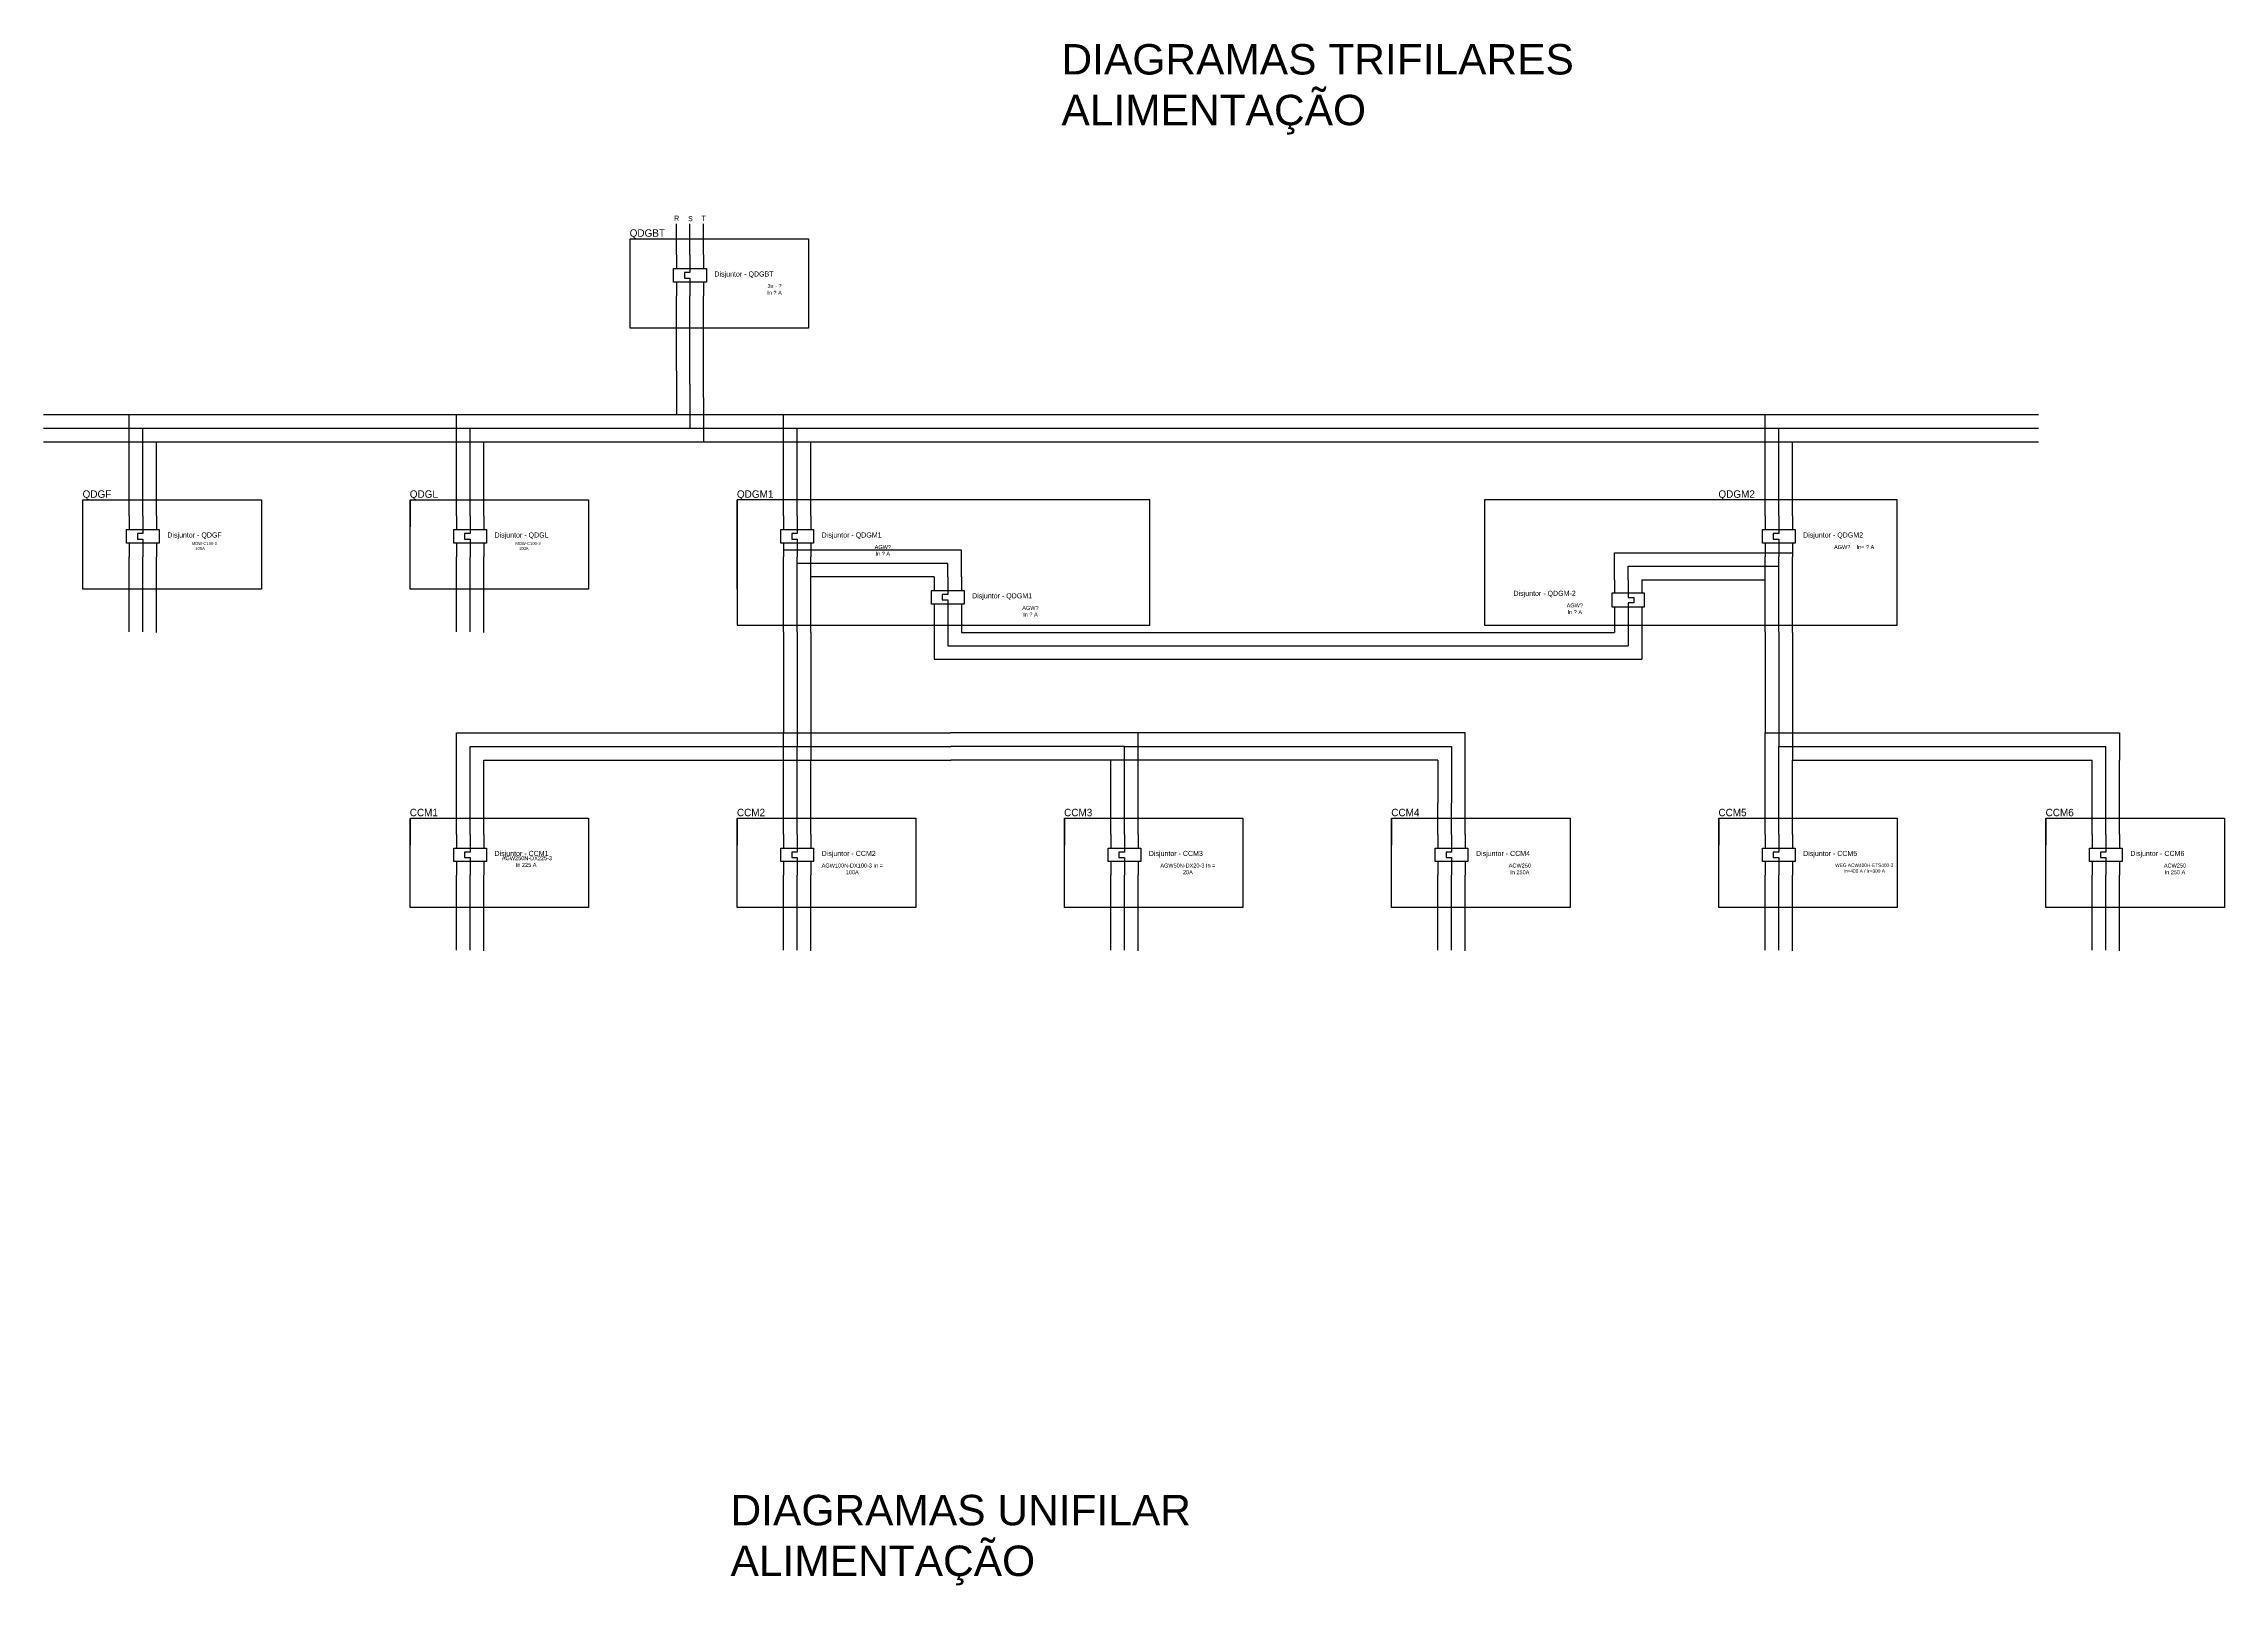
# Model space of a CAD drawing. Extents: x -543 to 641, y -146 to 322.
# Drawn here: x -532.7 to -348.2, y 74.6 to 205.1 of the extents above; entities that cross this region are included whole.
import ezdxf

# ---------------------------------------------------------------- set-up
doc = ezdxf.new("R2010")
doc.units = 0
doc.header["$MEASUREMENT"] = 0
doc.layers.add('_ARQ-TEXTO', color=4, linetype='Continuous')
doc.layers.add('ELET_TRIFILAR_TEXTO', color=4, linetype='Continuous')
doc.layers.add('ELET_TRIFILAR_DESENHO', color=5, linetype='Continuous', plot=False)
doc.styles.add('textstyle4', font='arial.ttf')

# ---------------------------------------------------------------- blocks, each defined once
blk = doc.blocks.new('热件触点')
at = {"ltscale": 50}
for p, q in [((-10, 30), (-10, 20)), ((-4, 17), (-4, 13)), ((0, 17), (-4, 17)), ((0, 30), (0, 20)), ((0, 20), (0, 17)), ((10, 30), (10, 20)), ((-10, 10), (-10, 0)), ((-4, 13), (0, 13)), ((0, 13), (0, 10)), ((0, 10), (0, 0)), ((10, 10), (10, 0))]:
    blk.add_line(p, q, dxfattribs=at)
blk.add_lwpolyline([(-12, 20), (12, 20), (12, 10), (-12, 10)], close=True)

msp = doc.modelspace()

# ---------------------------------------------------------------- linework, layer by layer
at = {"layer": 'ELET_TRIFILAR_DESENHO'}
for p, q in [((-483.073, 188.534), (-467.973, 188.534)), ((-483.073, 180.984), (-483.073, 188.534)), ((-479.151, 187.17), (-479.151, 189.808)), ((-477.998, 187.17), (-477.998, 189.808)), ((-476.846, 187.17), (-476.846, 189.808)), ((-467.973, 188.534), (-467.973, 180.984)), ((-476.846, 175.069), (-476.846, 183.713)), ((-467.973, 180.984), (-483.073, 180.984)), ((-479.151, 177.374), (-479.151, 173.671)), ((-477.998, 176.222), (-477.998, 172.518)), ((-525.445, 167.723), (-525.445, 173.671)), ((-497.76, 167.723), (-497.76, 173.671)), ((-476.846, 175.069), (-476.846, 171.366)), ((-470.075, 167.723), (-470.075, 173.671)), ((-387.02, 167.723), (-387.02, 173.671)), ((-524.293, 167.723), (-524.293, 172.518)), ((-496.608, 167.723), (-496.608, 172.518)), ((-468.923, 167.723), (-468.923, 172.518)), ((-385.868, 167.723), (-385.868, 172.518)), ((-523.14, 165.085), (-523.14, 171.366)), ((-495.455, 165.085), (-495.455, 171.366)), ((-467.77, 165.085), (-467.77, 171.366)), ((-384.715, 165.085), (-384.715, 171.366)), ((-529.368, 166.449), (-514.267, 166.449)), ((-529.368, 158.899), (-529.368, 166.449)), ((-525.445, 165.085), (-525.445, 167.723)), ((-524.293, 165.085), (-524.293, 167.723)), ((-514.267, 166.449), (-514.267, 158.899)), ((-501.683, 166.449), (-501.683, 164.172)), ((-501.683, 166.449), (-486.582, 166.449)), ((-501.683, 158.899), (-501.683, 166.449)), ((-497.76, 165.085), (-497.76, 167.723)), ((-496.608, 165.085), (-496.608, 167.723)), ((-486.582, 166.449), (-486.582, 158.899)), ((-473.998, 158.899), (-473.998, 166.449)), ((-454.182, 166.449), (-473.998, 166.449)), ((-473.998, 166.449), (-473.998, 155.847)), ((-470.075, 165.085), (-470.075, 167.723)), ((-468.923, 165.085), (-468.923, 167.723)), ((-439.081, 166.449), (-454.182, 166.449)), ((-439.081, 158.899), (-439.081, 166.449)), ((-390.943, 166.449), (-410.759, 166.449)), ((-410.759, 166.449), (-410.759, 155.847)), ((-375.842, 166.449), (-390.943, 166.449)), ((-387.02, 165.085), (-387.02, 167.723)), ((-385.868, 165.085), (-385.868, 167.723)), ((-375.842, 158.899), (-375.842, 166.449)), ((-523.14, 155.225), (-523.14, 161.628)), ((-495.455, 155.225), (-495.455, 161.628)), ((-455.036, 162.204), (-470.075, 162.204)), ((-456.188, 161.071), (-468.923, 161.071)), ((-467.77, 155.225), (-467.77, 161.628)), ((-456.188, 159.939), (-456.188, 161.071)), ((-455.036, 161.071), (-455.036, 162.204)), ((-455.036, 159.939), (-455.036, 161.071)), ((-399.754, 160.823), (-399.754, 161.956)), ((-399.754, 161.956), (-384.715, 161.956)), ((-399.754, 159.691), (-399.754, 160.823)), ((-398.602, 159.691), (-398.602, 160.823)), ((-398.602, 160.823), (-385.868, 160.823)), ((-384.715, 155.225), (-384.715, 161.628)), ((-514.267, 158.899), (-529.368, 158.899)), ((-486.582, 158.899), (-501.683, 158.899)), ((-457.341, 159.939), (-467.77, 159.939)), ((-439.081, 155.847), (-439.081, 158.899)), ((-397.45, 159.691), (-387.02, 159.691)), ((-375.842, 155.847), (-375.842, 158.899)), ((-473.998, 155.847), (-439.081, 155.847)), ((-470.075, 155.289), (-470.075, 146.727)), ((-468.923, 155.282), (-468.923, 145.574)), ((-467.77, 155.225), (-467.77, 144.422)), ((-457.341, 156.71), (-457.341, 154.091)), ((-456.188, 156.482), (-456.188, 155.223)), ((-456.188, 155.223), (-456.188, 154.091)), ((-455.036, 156.482), (-455.036, 155.223)), ((-455.036, 155.223), (-403.928, 155.223)), ((-410.759, 155.847), (-375.842, 155.847)), ((-403.928, 155.223), (-399.754, 155.223)), ((-399.754, 156.233), (-399.754, 155.223)), ((-398.602, 156.233), (-398.602, 154.975)), ((-397.45, 156.462), (-397.45, 153.842)), ((-387.02, 155.289), (-387.02, 146.727)), ((-385.868, 155.282), (-385.868, 145.574)), ((-384.715, 155.225), (-384.715, 144.422)), ((-457.341, 154.091), (-457.341, 152.958)), ((-456.188, 154.091), (-403.928, 154.091)), ((-403.928, 154.091), (-398.602, 154.091)), ((-398.602, 154.975), (-398.602, 154.091)), ((-397.45, 153.842), (-397.45, 152.958)), ((-457.341, 152.958), (-403.928, 152.958)), ((-403.928, 152.958), (-397.45, 152.958)), ((-497.76, 140.779), (-497.76, 146.727)), ((-497.76, 146.727), (-479.797, 146.727)), ((-470.075, 140.779), (-470.075, 146.727)), ((-440.085, 146.727), (-455.953, 146.727)), ((-440.085, 144.422), (-440.085, 146.727)), ((-412.4, 146.727), (-440.085, 146.727)), ((-412.4, 140.779), (-412.4, 146.727)), ((-387.02, 140.779), (-387.02, 146.727)), ((-387.02, 146.727), (-357.03, 146.727)), ((-357.03, 146.727), (-357.03, 144.422)), ((-496.608, 140.779), (-496.608, 145.574)), ((-496.608, 145.574), (-479.797, 145.574)), ((-495.455, 138.141), (-495.455, 144.422)), ((-495.455, 144.422), (-479.797, 144.422)), ((-468.923, 140.779), (-468.923, 145.574)), ((-467.77, 138.141), (-467.77, 144.422)), ((-441.238, 145.574), (-455.921, 145.574)), ((-442.39, 144.422), (-455.921, 144.422)), ((-442.39, 140.779), (-442.39, 144.422)), ((-414.705, 144.422), (-442.39, 144.422)), ((-441.238, 140.779), (-441.238, 145.574)), ((-441.238, 145.574), (-413.553, 145.574)), ((-440.085, 138.141), (-440.085, 144.422)), ((-414.705, 144.422), (-414.705, 140.779)), ((-413.553, 145.574), (-413.553, 140.779)), ((-385.868, 140.779), (-385.868, 145.574)), ((-385.868, 145.574), (-358.183, 145.574)), ((-384.715, 138.141), (-384.715, 144.422)), ((-384.715, 144.422), (-359.335, 144.422)), ((-359.335, 140.779), (-359.335, 144.422)), ((-358.183, 140.779), (-358.183, 145.574)), ((-357.03, 138.141), (-357.03, 144.422)), ((-497.76, 138.141), (-497.76, 140.779)), ((-496.608, 138.141), (-496.608, 140.779)), ((-470.075, 138.141), (-470.075, 140.779)), ((-468.923, 138.141), (-468.923, 140.779)), ((-442.39, 138.141), (-442.39, 140.779)), ((-441.238, 138.141), (-441.238, 140.779)), ((-414.705, 138.141), (-414.705, 140.779)), ((-413.553, 138.141), (-413.553, 140.779)), ((-412.4, 138.141), (-412.4, 140.779)), ((-387.02, 138.141), (-387.02, 140.779)), ((-385.868, 138.141), (-385.868, 140.779)), ((-359.335, 138.141), (-359.335, 140.779)), ((-358.183, 138.141), (-358.183, 140.779)), ((-501.683, 139.505), (-486.582, 139.505)), ((-501.683, 131.955), (-501.683, 139.505)), ((-501.683, 139.505), (-501.683, 137.228)), ((-486.582, 139.505), (-486.582, 131.955)), ((-473.998, 139.505), (-473.998, 137.228)), ((-473.998, 139.505), (-458.897, 139.505)), ((-473.998, 131.955), (-473.998, 139.505)), ((-458.897, 139.505), (-458.897, 131.955)), ((-446.313, 139.505), (-446.313, 137.228)), ((-446.313, 139.505), (-431.212, 139.505)), ((-446.313, 131.955), (-446.313, 139.505)), ((-431.212, 139.505), (-431.212, 131.955)), ((-418.628, 139.505), (-403.527, 139.505)), ((-418.628, 131.955), (-418.628, 139.505)), ((-418.628, 139.505), (-418.628, 137.228)), ((-403.527, 139.505), (-403.527, 131.955)), ((-390.943, 139.505), (-390.943, 137.228)), ((-390.943, 139.505), (-375.842, 139.505)), ((-390.943, 131.955), (-390.943, 139.505)), ((-375.842, 139.505), (-375.842, 131.955)), ((-363.258, 139.505), (-363.258, 137.228)), ((-363.258, 139.505), (-348.157, 139.505)), ((-363.258, 131.955), (-363.258, 139.505)), ((-348.157, 139.505), (-348.157, 131.955)), ((-495.455, 128.281), (-495.455, 134.684)), ((-467.77, 128.281), (-467.77, 134.684)), ((-440.085, 128.281), (-440.085, 134.684)), ((-412.4, 128.281), (-412.4, 134.684)), ((-384.715, 128.281), (-384.715, 134.684)), ((-357.03, 128.281), (-357.03, 134.684)), ((-486.582, 131.955), (-501.683, 131.955)), ((-458.897, 131.955), (-473.998, 131.955)), ((-431.212, 131.955), (-446.313, 131.955)), ((-403.527, 131.955), (-418.628, 131.955)), ((-375.842, 131.955), (-390.943, 131.955)), ((-348.157, 131.955), (-363.258, 131.955))]:
    msp.add_line(p, q, dxfattribs=at)
at = {"layer": 'ELET_TRIFILAR_DESENHO', "linetype": 'ByBlock'}
for p, q in [((-479.151, 177.374), (-479.151, 183.713)), ((-477.998, 176.222), (-477.998, 183.713)), ((-525.445, 155.289), (-525.445, 161.628)), ((-524.293, 155.282), (-524.293, 161.628)), ((-497.76, 155.289), (-497.76, 161.628)), ((-496.608, 155.282), (-496.608, 161.628)), ((-470.075, 155.289), (-470.075, 161.628)), ((-468.923, 155.282), (-468.923, 161.628)), ((-387.02, 155.289), (-387.02, 161.628)), ((-385.868, 155.282), (-385.868, 161.628)), ((-497.76, 128.345), (-497.76, 134.684)), ((-496.608, 128.338), (-496.608, 134.684)), ((-470.075, 128.345), (-470.075, 134.684)), ((-468.923, 128.338), (-468.923, 134.684)), ((-442.39, 128.345), (-442.39, 134.684)), ((-441.238, 128.338), (-441.238, 134.684)), ((-414.705, 128.345), (-414.705, 134.684)), ((-413.553, 128.338), (-413.553, 134.684)), ((-387.02, 128.345), (-387.02, 134.684)), ((-385.868, 128.338), (-385.868, 134.684)), ((-359.335, 128.345), (-359.335, 134.684)), ((-358.183, 128.338), (-358.183, 134.684))]:
    msp.add_line(p, q, dxfattribs=at)
at = {"layer": 'ELET_TRIFILAR_DESENHO', "ltscale": 50}
for p, q in [((-532.696, 173.671), (-363.888, 173.671)), ((-532.696, 172.518), (-363.888, 172.518)), ((-532.696, 171.366), (-363.888, 171.366)), ((-479.797, 146.727), (-455.953, 146.727)), ((-479.797, 145.574), (-455.921, 145.574)), ((-479.797, 144.422), (-455.921, 144.422))]:
    msp.add_line(p, q, dxfattribs=at)

# ---------------------------------------------------------------- block references
at = {"layer": 'ELET_TRIFILAR_DESENHO', "ltscale": 50, "yscale": 0.1152425082292193, "zscale": 0.1152425082292193}
for p, xscale in [((-477.998, 183.713), 0.1152425082292193), ((-524.293, 161.628), 0.1152425082292193), ((-496.608, 161.628), 0.1152425082292193), ((-468.923, 161.628), 0.1152425082292193), ((-385.868, 161.628), 0.1152425082292193), ((-456.188, 156.482), 0.1152425082292193), ((-398.602, 156.233), -0.1152425082292193), ((-496.608, 134.684), 0.1152425082292193), ((-468.923, 134.684), 0.1152425082292193), ((-441.238, 134.684), 0.1152425082292193), ((-413.553, 134.684), 0.1152425082292193), ((-385.868, 134.684), 0.1152425082292193), ((-358.183, 134.684), 0.1152425082292193)]:
    msp.add_blockref('热件触点', p, dxfattribs=dict(at, xscale=xscale))

# ---------------------------------------------------------------- texts
at = {"layer": '_ARQ-TEXTO', "linetype": 'Continuous', "char_height": 2.57438, "width": 44.48312, "attachment_point": 1, "style": 'textstyle4'}
for s, insert in [('DIAGRAMAS TRIFILARES ALIMENTAÇÃO', (-446.564, 205.012)), ('DIAGRAMAS UNIFILAR ALIMENTAÇÃO', (-474.569, 82.257))]:
    msp.add_mtext(s, dxfattribs=dict(at, insert=insert))
at = {"layer": 'ELET_TRIFILAR_DESENHO', "ltscale": 50}
for s, p in [('R', (-479.342, 190.064)), ('S', (-478.16, 190.026)), ('T', (-477.017, 190.055))]:
    msp.add_text(s, height=0.432, dxfattribs=at).set_placement(p)
at = {"layer": 'ELET_TRIFILAR_TEXTO', "ltscale": 50}
for s, p in [('Disjuntor - QDGBT ', (-475.934, 185.343)), ('Disjuntor - QDGF ', (-522.228, 163.258)), ('Disjuntor - QDGL ', (-494.543, 163.258)), ('Disjuntor - QDGM1 ', (-466.858, 163.258)), ('Disjuntor - QDGM2 ', (-383.803, 163.258)), ('Disjuntor - QDGM-2 ', (-408.317, 158.321)), ('Disjuntor - QDGM1 ', (-454.124, 158.112)), ('Disjuntor - CCM1 ', (-494.543, 136.314)), ('Disjuntor - CCM2 ', (-466.858, 136.314)), ('Disjuntor - CCM3 ', (-439.173, 136.314)), ('Disjuntor - CCM4 ', (-411.488, 136.314)), ('Disjuntor - CCM5 ', (-383.803, 136.314)), ('Disjuntor - CCM6 ', (-356.118, 136.314))]:
    msp.add_text(s, height=0.43216, dxfattribs=at).set_placement(p)
at = {"layer": 'ELET_TRIFILAR_TEXTO', "attachment_point": 1}
for s, insert, char_height in [('QDGBT', (-483.103, 189.338), 0.6292), ('QDGL', (-501.712, 167.252), 0.6292), ('QDGM1', (-474.027, 167.252), 0.6292), ('QDGM2', (-390.972, 167.252), 0.6292), ('CCM1', (-501.712, 140.308), 0.6292), ('CCM2', (-474.027, 140.308), 0.6292), ('CCM3', (-446.342, 140.308), 0.6292), ('CCM4', (-418.657, 140.308), 0.6292), ('CCM5', (-390.972, 140.308), 0.6292), ('\\pxsm1,qc;{\\H0.48889x;ACW250 \\PIn 250A\\H2.04545x;\\C7; }', (-408.779, 135.677), 0.69498), ('\\pxsm1,qc;{\\H0.42x;WEG ACW400H-ETS400-3\\PIn=400 A / Ir=300 A\\C7; }', (-381.094, 135.677), 0.69498), ('\\pxsm1,qc;{\\H0.48889x;ACW250  \\PIn 250 A\\H2.04545x; }', (-353.409, 135.677), 0.69498)]:
    msp.add_mtext(s, dxfattribs=dict(at, insert=insert, char_height=char_height))
for s, insert, char_height, width in [('\\pxsm1,qc;{\\H0.48889x;3x - ?\\PIn ? A \\H2.04545x;\\C7; }', (-473.224, 184.706), 0.69498, 4.75483), ('QDGF', (-529.397, 167.252), 0.6292, 4.19469), ('MDW-C100-3^J   100A', (-520.155, 162.879), 0.25168, 2.58383), ('MDW-C100-3^J   100A', (-492.767, 162.879), 0.25168, 2.58383), ('\\pxsm1,qc;{\\H0.48889x;AGW?\\PIn ? A \\H2.04545x;\\C7; }', (-464.149, 162.621), 0.69498, 4.93318), ('\\pxsm1,qc;{\\H0.48889x;AGW?    In= ? A\\C7; \\H2.04545x; }', (-381.094, 162.621), 0.69498, 3.21426), ('\\pxsm1,qc;{\\H0.48889x;AGW?\\PIn ? A \\H2.04545x;\\C7; }', (-451.414, 157.475), 0.69498, 4.44634), ('\\pxsm1,qc;{\\H0.48889x;AGW?\\PIn ? A \\H2.04545x;\\C7; }', (-405.608, 157.684), 0.69498, 4.96047), ('CCM6', (-363.287, 140.308), 0.6292, 3.5307), ('\\pxsm1,qc;{\\H0.48889x; AGW250N-DX225-3   \\PIn 225 A }', (-493.961, 136.298), 0.69498, 4.19592), ('\\pxsm1,qc;{\\H0.48889x;AGW100N-DX100-3 In = 100A\\C7; }', (-467.018, 135.677), 0.69498, 5.49928), ('\\pxsm1,qc;{\\H0.48889x;AGW50N-DX20-3 In = 20A\\C7; }', (-438.414, 135.677), 0.69498, 5.09147)]:
    msp.add_mtext(s, dxfattribs=dict(at, insert=insert, char_height=char_height, width=width))

doc.saveas('drawing.dxf')
